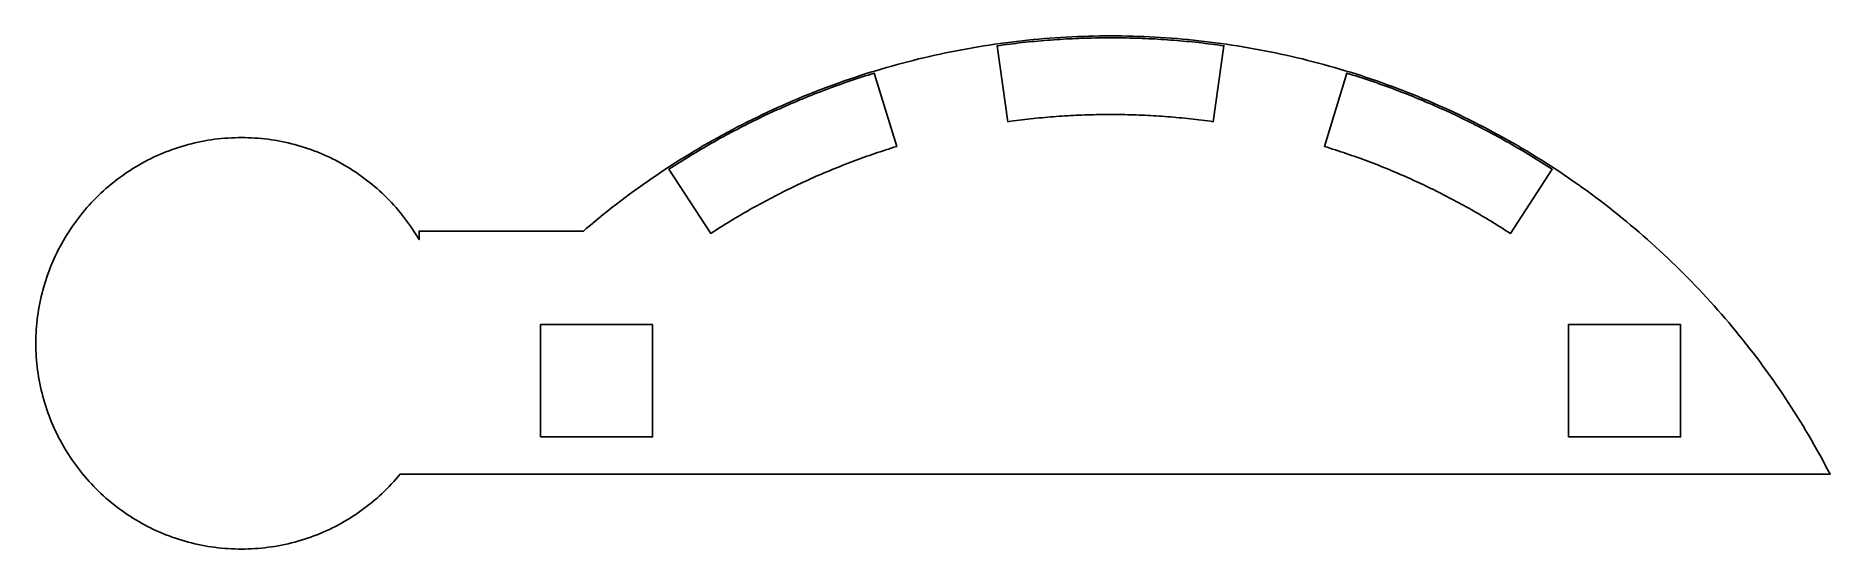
# Model space of a CAD drawing. Header units: millimetres. Extents: x 0 to 96, y 0 to 27.4.
import ezdxf

# ---------------------------------------------------------------- set-up
doc = ezdxf.new("R2010")
doc.units = ezdxf.units.MM
doc.layers.add('DESIGN_ONLY_CUT', color=7, linetype='Continuous')

msp = doc.modelspace()

# ---------------------------------------------------------------- linework, layer by layer
at = {"layer": 'DESIGN_ONLY_CUT'}
for points in [[(19.27, 3.747), (19.15, 3.613), (19.029, 3.48), (18.904, 3.35), (18.778, 3.222), (18.65, 3.096), (18.52, 2.971), (18.387, 2.85), (18.253, 2.73), (18.117, 2.612), (17.978, 2.497), (17.838, 2.384), (17.696, 2.273), (17.553, 2.165), (17.407, 2.059), (17.26, 1.955), (17.111, 1.854), (16.961, 1.755), (16.809, 1.659), (16.655, 1.565), (16.5, 1.474), (16.343, 1.385), (16.185, 1.299), (16.026, 1.215), (15.865, 1.134), (15.703, 1.056), (15.54, 0.98), (15.375, 0.908), (15.21, 0.837), (15.043, 0.77), (14.875, 0.705), (14.706, 0.643), (14.536, 0.584), (14.365, 0.527), (14.193, 0.474), (14.02, 0.423), (13.847, 0.375), (13.673, 0.33), (13.498, 0.287), (13.322, 0.248), (13.146, 0.211), (12.969, 0.178), (12.792, 0.147), (12.614, 0.119), (12.436, 0.094), (12.257, 0.072), (12.078, 0.053), (11.899, 0.037), (11.719, 0.024), (11.54, 0.013), (11.36, 0.006), (11.18, 0.001), (11, 0), (10.82, 0.001), (10.64, 0.006), (10.46, 0.013), (10.281, 0.024), (10.101, 0.037), (9.922, 0.053), (9.743, 0.072), (9.564, 0.094), (9.386, 0.119), (9.208, 0.147), (9.031, 0.178), (8.854, 0.211), (8.678, 0.248), (8.502, 0.287), (8.327, 0.33), (8.153, 0.375), (7.98, 0.423), (7.807, 0.474), (7.635, 0.527), (7.464, 0.584), (7.294, 0.643), (7.125, 0.705), (6.957, 0.77), (6.79, 0.837), (6.625, 0.908), (6.46, 0.98), (6.297, 1.056), (6.135, 1.134), (5.974, 1.215), (5.815, 1.299), (5.657, 1.385), (5.5, 1.474), (5.345, 1.565), (5.191, 1.659), (5.039, 1.755), (4.889, 1.854), (4.74, 1.955), (4.593, 2.059), (4.447, 2.165), (4.304, 2.273), (4.162, 2.384), (4.022, 2.497), (3.883, 2.612), (3.747, 2.73), (3.613, 2.85), (3.48, 2.971), (3.35, 3.096), (3.222, 3.222), (3.096, 3.35), (2.971, 3.48), (2.85, 3.613), (2.73, 3.747), (2.612, 3.883), (2.497, 4.022), (2.384, 4.162), (2.273, 4.304), (2.165, 4.447), (2.059, 4.593), (1.955, 4.74), (1.854, 4.889), (1.755, 5.039), (1.659, 5.191), (1.565, 5.345), (1.474, 5.5), (1.385, 5.657), (1.299, 5.815), (1.215, 5.974), (1.134, 6.135), (1.056, 6.297), (0.98, 6.46), (0.908, 6.625), (0.837, 6.79), (0.77, 6.957), (0.705, 7.125), (0.643, 7.294), (0.584, 7.464), (0.527, 7.635), (0.474, 7.807), (0.423, 7.98), (0.375, 8.153), (0.33, 8.327), (0.287, 8.502), (0.248, 8.678), (0.211, 8.854), (0.178, 9.031), (0.147, 9.208), (0.119, 9.386), (0.094, 9.564), (0.072, 9.743), (0.053, 9.922), (0.037, 10.101), (0.024, 10.281), (0.013, 10.46), (0.006, 10.64), (0.001, 10.82), (0, 11), (0.001, 11.18), (0.006, 11.36), (0.013, 11.54), (0.024, 11.719), (0.037, 11.899), (0.053, 12.078), (0.072, 12.257), (0.094, 12.436), (0.119, 12.614), (0.147, 12.792), (0.178, 12.969), (0.211, 13.146), (0.248, 13.322), (0.287, 13.498), (0.33, 13.673), (0.375, 13.847), (0.423, 14.02), (0.474, 14.193), (0.527, 14.365), (0.584, 14.536), (0.643, 14.706), (0.705, 14.875), (0.77, 15.043), (0.837, 15.21), (0.908, 15.375), (0.98, 15.54), (1.056, 15.703), (1.134, 15.865), (1.215, 16.026), (1.299, 16.185), (1.385, 16.343), (1.474, 16.5), (1.565, 16.655), (1.659, 16.809), (1.755, 16.961), (1.854, 17.111), (1.955, 17.26), (2.059, 17.407), (2.165, 17.553), (2.273, 17.696), (2.384, 17.838), (2.497, 17.978), (2.612, 18.117), (2.73, 18.253), (2.85, 18.387), (2.971, 18.52), (3.096, 18.65), (3.222, 18.778), (3.35, 18.904), (3.48, 19.029), (3.613, 19.15), (3.747, 19.27), (3.883, 19.388), (4.022, 19.503), (4.162, 19.616), (4.304, 19.727), (4.447, 19.835), (4.593, 19.941), (4.74, 20.045), (4.889, 20.146), (5.039, 20.245), (5.191, 20.341), (5.345, 20.435), (5.5, 20.526), (5.657, 20.615), (5.815, 20.701), (5.974, 20.785), (6.135, 20.866), (6.297, 20.944), (6.46, 21.02), (6.625, 21.092), (6.79, 21.163), (6.957, 21.23), (7.125, 21.295), (7.294, 21.357), (7.464, 21.416), (7.635, 21.473), (7.807, 21.526), (7.98, 21.577), (8.153, 21.625), (8.327, 21.67), (8.502, 21.713), (8.678, 21.752), (8.854, 21.789), (9.031, 21.822), (9.208, 21.853), (9.386, 21.881), (9.564, 21.906), (9.743, 21.928), (9.922, 21.947), (10.101, 21.963), (10.281, 21.976), (10.46, 21.987), (10.64, 21.994), (10.82, 21.999), (11, 22), (11.18, 21.999), (11.36, 21.994), (11.54, 21.987), (11.719, 21.976), (11.899, 21.963), (12.078, 21.947), (12.257, 21.928), (12.436, 21.906), (12.614, 21.881), (12.792, 21.853), (12.969, 21.822), (13.146, 21.789), (13.322, 21.752), (13.498, 21.713), (13.673, 21.67), (13.847, 21.625), (14.02, 21.577), (14.193, 21.526), (14.365, 21.473), (14.536, 21.416), (14.706, 21.357), (14.875, 21.295), (15.043, 21.23), (15.21, 21.163), (15.375, 21.092), (15.54, 21.02), (15.703, 20.944), (15.865, 20.866), (16.026, 20.785), (16.185, 20.701), (16.343, 20.615), (16.5, 20.526), (16.655, 20.435), (16.809, 20.341), (16.961, 20.245), (17.111, 20.146), (17.26, 20.045), (17.407, 19.941), (17.553, 19.835), (17.696, 19.727), (17.838, 19.616), (17.978, 19.503), (18.117, 19.388), (18.253, 19.27), (18.387, 19.15), (18.52, 19.029), (18.65, 18.904), (18.778, 18.778), (18.904, 18.65), (19.029, 18.52), (19.15, 18.387), (19.27, 18.253), (19.388, 18.117), (19.503, 17.978), (19.616, 17.838), (19.727, 17.696), (19.835, 17.553), (19.941, 17.407), (20.045, 17.26), (20.146, 17.111), (20.245, 16.961), (20.341, 16.809), (20.435, 16.655), (20.5, 16.545), (20.5, 17), (29, 17), (29.293, 17), (29.446, 17.131), (29.672, 17.322), (29.9, 17.511), (30.129, 17.699), (30.36, 17.885), (30.591, 18.07), (30.824, 18.253), (31.058, 18.435), (31.294, 18.615), (31.53, 18.793), (31.768, 18.97), (32.007, 19.145), (32.247, 19.318), (32.488, 19.49), (32.731, 19.66), (32.975, 19.828), (33.219, 19.995), (33.465, 20.16), (33.712, 20.324), (33.961, 20.486), (34.21, 20.646), (34.46, 20.804), (34.712, 20.961), (34.964, 21.115), (35.218, 21.269), (35.472, 21.42), (35.728, 21.57), (35.985, 21.718), (36.242, 21.864), (36.501, 22.008), (36.761, 22.151), (37.021, 22.292), (37.283, 22.431), (37.545, 22.568), (37.809, 22.704), (38.073, 22.837), (38.338, 22.969), (38.605, 23.099), (38.872, 23.227), (39.14, 23.354), (39.408, 23.478), (39.678, 23.601), (39.948, 23.722), (40.22, 23.841), (40.492, 23.958), (40.765, 24.074), (41.038, 24.187), (41.313, 24.299), (41.588, 24.408), (41.864, 24.516), (42.14, 24.622), (42.418, 24.726), (42.696, 24.828), (42.975, 24.928), (43.254, 25.027), (43.534, 25.123), (43.815, 25.218), (44.096, 25.31), (44.378, 25.401), (44.661, 25.49), (44.944, 25.576), (45.228, 25.661), (45.513, 25.744), (45.797, 25.825), (46.083, 25.904), (46.369, 25.981), (46.656, 26.056), (46.943, 26.129), (47.23, 26.201), (47.518, 26.27), (47.807, 26.337), (48.096, 26.402), (48.385, 26.466), (48.675, 26.527), (48.965, 26.586), (49.256, 26.643), (49.547, 26.699), (49.838, 26.752), (50.13, 26.804), (50.422, 26.853), (50.715, 26.9), (51.007, 26.946), (51.3, 26.989), (51.594, 27.03), (51.887, 27.07), (52.181, 27.107), (52.475, 27.143), (52.77, 27.176), (53.064, 27.207), (53.359, 27.237), (53.654, 27.264), (53.949, 27.289), (54.244, 27.312), (54.54, 27.334), (54.836, 27.353), (55.131, 27.37), (55.427, 27.385), (55.723, 27.398), (56.019, 27.409), (56.315, 27.419), (56.611, 27.426), (56.908, 27.431), (57.204, 27.434), (57.5, 27.435), (57.796, 27.434), (58.092, 27.431), (58.389, 27.426), (58.685, 27.419), (58.981, 27.409), (59.277, 27.398), (59.573, 27.385), (59.869, 27.37), (60.164, 27.353), (60.46, 27.334), (60.756, 27.312), (61.051, 27.289), (61.346, 27.264), (61.641, 27.237), (61.936, 27.207), (62.23, 27.176), (62.525, 27.143), (62.819, 27.107), (63.113, 27.07), (63.406, 27.03), (63.7, 26.989), (63.993, 26.946), (64.285, 26.9), (64.578, 26.853), (64.87, 26.804), (65.162, 26.752), (65.453, 26.699), (65.744, 26.643), (66.035, 26.586), (66.325, 26.527), (66.615, 26.466), (66.904, 26.402), (67.193, 26.337), (67.482, 26.27), (67.77, 26.201), (68.057, 26.129), (68.344, 26.056), (68.631, 25.981), (68.917, 25.904), (69.203, 25.825), (69.487, 25.744), (69.772, 25.661), (70.056, 25.576), (70.339, 25.49), (70.622, 25.401), (70.904, 25.31), (71.185, 25.218), (71.466, 25.123), (71.746, 25.027), (72.025, 24.928), (72.304, 24.828), (72.582, 24.726), (72.86, 24.622), (73.136, 24.516), (73.412, 24.408), (73.687, 24.299), (73.962, 24.187), (74.235, 24.074), (74.508, 23.958), (74.78, 23.841), (75.052, 23.722), (75.322, 23.601), (75.592, 23.478), (75.86, 23.354), (76.128, 23.227), (76.395, 23.099), (76.662, 22.969), (76.927, 22.837), (77.191, 22.704), (77.455, 22.568), (77.717, 22.431), (77.979, 22.292), (78.239, 22.151), (78.499, 22.008), (78.758, 21.864), (79.015, 21.718), (79.272, 21.57), (79.528, 21.42), (79.782, 21.269), (80.036, 21.115), (80.288, 20.961), (80.54, 20.804), (80.79, 20.646), (81.039, 20.486), (81.288, 20.324), (81.535, 20.16), (81.781, 19.995), (82.025, 19.828), (82.269, 19.66), (82.512, 19.49), (82.753, 19.318), (82.993, 19.145), (83.232, 18.97), (83.47, 18.793), (83.706, 18.615), (83.942, 18.435), (84.176, 18.253), (84.409, 18.07), (84.64, 17.885), (84.871, 17.699), (85.1, 17.511), (85.328, 17.322), (85.554, 17.131), (85.779, 16.938), (86.003, 16.744), (86.225, 16.549), (86.447, 16.352), (86.666, 16.153), (86.885, 15.953), (87.102, 15.751), (87.318, 15.548), (87.532, 15.344), (87.745, 15.138), (87.956, 14.93), (88.166, 14.721), (88.375, 14.511), (88.582, 14.299), (88.788, 14.086), (88.992, 13.872), (89.195, 13.656), (89.396, 13.438), (89.596, 13.22), (89.795, 13), (89.991, 12.778), (90.187, 12.555), (90.38, 12.331), (90.573, 12.106), (90.763, 11.879), (90.952, 11.651), (91.14, 11.422), (91.326, 11.191), (91.51, 10.96), (91.693, 10.727), (91.875, 10.492), (92.054, 10.257), (92.232, 10.02), (92.409, 9.782), (92.583, 9.543), (92.757, 9.302), (92.928, 9.061), (93.098, 8.818), (93.266, 8.574), (93.432, 8.329), (93.597, 8.083), (93.76, 7.836), (93.922, 7.587), (94.082, 7.338), (94.24, 7.087), (94.396, 6.836), (94.551, 6.583), (94.703, 6.329), (94.854, 6.074), (95.004, 5.819), (95.151, 5.562), (95.297, 5.304), (95.441, 5.045), (95.584, 4.785), (95.724, 4.524), (95.863, 4.263), (96, 4), (19.485, 4), (19.388, 3.883), (19.27, 3.747)], [(51.769, 26.953), (51.602, 26.931), (51.434, 26.907), (52.009, 22.848), (52.161, 22.869), (52.312, 22.89), (52.464, 22.909), (52.616, 22.929), (52.768, 22.948), (52.92, 22.966), (53.072, 22.983), (53.224, 23.001), (53.376, 23.017), (53.528, 23.033), (53.68, 23.048), (53.833, 23.063), (53.985, 23.077), (54.138, 23.09), (54.29, 23.103), (54.443, 23.115), (54.595, 23.127), (54.748, 23.138), (54.9, 23.148), (55.053, 23.158), (55.206, 23.167), (55.359, 23.176), (55.512, 23.184), (55.664, 23.192), (55.817, 23.199), (55.97, 23.205), (56.123, 23.211), (56.276, 23.216), (56.429, 23.22), (56.582, 23.224), (56.735, 23.227), (56.888, 23.23), (57.041, 23.232), (57.194, 23.234), (57.347, 23.234), (57.5, 23.235), (57.653, 23.234), (57.806, 23.234), (57.959, 23.232), (58.112, 23.23), (58.265, 23.227), (58.418, 23.224), (58.571, 23.22), (58.724, 23.216), (58.877, 23.211), (59.03, 23.205), (59.183, 23.199), (59.336, 23.192), (59.488, 23.184), (59.641, 23.176), (59.794, 23.167), (59.947, 23.158), (60.1, 23.148), (60.252, 23.138), (60.405, 23.127), (60.557, 23.115), (60.71, 23.103), (60.862, 23.09), (61.015, 23.077), (61.167, 23.063), (61.32, 23.048), (61.472, 23.033), (61.624, 23.017), (61.776, 23.001), (61.928, 22.983), (62.08, 22.966), (62.232, 22.948), (62.384, 22.929), (62.536, 22.909), (62.688, 22.89), (62.839, 22.869), (62.991, 22.848), (63.566, 26.907), (63.398, 26.931), (63.231, 26.953), (63.063, 26.975), (62.896, 26.997), (62.728, 27.018), (62.56, 27.038), (62.392, 27.057), (62.224, 27.076), (62.056, 27.094), (61.888, 27.112), (61.72, 27.128), (61.551, 27.145), (61.383, 27.16), (61.215, 27.175), (61.046, 27.189), (60.878, 27.203), (60.709, 27.216), (60.54, 27.228), (60.372, 27.239), (60.203, 27.25), (60.034, 27.26), (59.866, 27.27), (59.697, 27.279), (59.528, 27.287), (59.359, 27.295), (59.19, 27.302), (59.021, 27.308), (58.852, 27.314), (58.683, 27.319), (58.514, 27.323), (58.345, 27.327), (58.176, 27.329), (58.007, 27.332), (57.838, 27.333), (57.669, 27.334), (57.5, 27.335), (57.331, 27.334), (57.162, 27.333), (56.993, 27.332), (56.824, 27.329), (56.655, 27.327), (56.486, 27.323), (56.317, 27.319), (56.148, 27.314), (55.979, 27.308), (55.81, 27.302), (55.641, 27.295), (55.472, 27.287), (55.303, 27.279), (55.134, 27.27), (54.966, 27.26), (54.797, 27.25), (54.628, 27.239), (54.46, 27.228), (54.291, 27.216), (54.122, 27.203), (53.954, 27.189), (53.785, 27.175), (53.617, 27.16), (53.449, 27.145), (53.28, 27.128), (53.112, 27.112), (52.944, 27.094), (52.776, 27.076), (52.608, 27.057), (52.44, 27.038), (52.272, 27.018), (52.104, 26.997), (51.937, 26.975), (51.769, 26.953)], [(34.01, 20.398), (33.868, 20.306), (36.109, 16.873), (36.237, 16.956), (36.366, 17.039), (36.495, 17.121), (36.624, 17.203), (36.754, 17.285), (36.884, 17.365), (37.014, 17.446), (37.144, 17.526), (37.275, 17.605), (37.407, 17.684), (37.538, 17.762), (37.67, 17.84), (37.802, 17.917), (37.934, 17.994), (38.067, 18.07), (38.2, 18.146), (38.333, 18.221), (38.467, 18.296), (38.601, 18.37), (38.735, 18.443), (38.869, 18.517), (39.004, 18.589), (39.139, 18.661), (39.274, 18.733), (39.41, 18.804), (39.546, 18.874), (39.682, 18.944), (39.818, 19.013), (39.955, 19.082), (40.092, 19.151), (40.229, 19.218), (40.366, 19.286), (40.504, 19.352), (40.642, 19.419), (40.78, 19.484), (40.919, 19.549), (41.057, 19.614), (41.196, 19.678), (41.336, 19.741), (41.475, 19.804), (41.615, 19.867), (41.755, 19.928), (41.895, 19.99), (42.036, 20.05), (42.176, 20.111), (42.317, 20.17), (42.458, 20.229), (42.6, 20.288), (42.741, 20.346), (42.883, 20.403), (43.025, 20.46), (43.168, 20.516), (43.31, 20.572), (43.453, 20.627), (43.596, 20.682), (43.739, 20.736), (43.882, 20.79), (44.026, 20.843), (44.17, 20.895), (44.314, 20.947), (44.458, 20.998), (44.602, 21.049), (44.747, 21.099), (44.891, 21.148), (45.036, 21.197), (45.182, 21.246), (45.327, 21.294), (45.472, 21.341), (45.618, 21.388), (45.764, 21.434), (45.91, 21.48), (46.056, 21.525), (44.858, 25.445), (44.696, 25.396), (44.535, 25.345), (44.374, 25.294), (44.213, 25.243), (44.052, 25.19), (43.891, 25.138), (43.731, 25.084), (43.571, 25.03), (43.411, 24.975), (43.251, 24.92), (43.092, 24.864), (42.932, 24.807), (42.773, 24.75), (42.614, 24.692), (42.456, 24.633), (42.297, 24.574), (42.139, 24.515), (41.981, 24.454), (41.824, 24.393), (41.666, 24.332), (41.509, 24.269), (41.352, 24.207), (41.195, 24.143), (41.039, 24.079), (40.883, 24.014), (40.727, 23.949), (40.571, 23.883), (40.416, 23.817), (40.261, 23.75), (40.106, 23.682), (39.951, 23.614), (39.797, 23.545), (39.643, 23.475), (39.489, 23.405), (39.335, 23.335), (39.182, 23.263), (39.029, 23.191), (38.876, 23.119), (38.724, 23.046), (38.572, 22.972), (38.42, 22.898), (38.268, 22.823), (38.117, 22.747), (37.966, 22.671), (37.815, 22.595), (37.665, 22.517), (37.515, 22.439), (37.365, 22.361), (37.216, 22.282), (37.067, 22.202), (36.918, 22.122), (36.769, 22.042), (36.621, 21.96), (36.473, 21.878), (36.326, 21.796), (36.178, 21.713), (36.031, 21.629), (35.885, 21.545), (35.739, 21.46), (35.593, 21.375), (35.447, 21.289), (35.302, 21.202), (35.157, 21.115), (35.012, 21.028), (34.868, 20.939), (34.724, 20.851), (34.581, 20.761), (34.438, 20.671), (34.295, 20.581), (34.152, 20.49), (34.01, 20.398)], [(70.465, 25.345), (70.304, 25.396), (70.142, 25.445), (68.944, 21.525), (69.09, 21.48), (69.236, 21.434), (69.382, 21.388), (69.528, 21.341), (69.673, 21.294), (69.818, 21.246), (69.964, 21.197), (70.109, 21.148), (70.253, 21.099), (70.398, 21.049), (70.542, 20.998), (70.686, 20.947), (70.83, 20.895), (70.974, 20.843), (71.118, 20.79), (71.261, 20.736), (71.404, 20.682), (71.547, 20.627), (71.69, 20.572), (71.832, 20.516), (71.975, 20.46), (72.117, 20.403), (72.259, 20.346), (72.4, 20.288), (72.542, 20.229), (72.683, 20.17), (72.824, 20.111), (72.964, 20.05), (73.105, 19.99), (73.245, 19.928), (73.385, 19.867), (73.525, 19.804), (73.664, 19.741), (73.804, 19.678), (73.943, 19.614), (74.081, 19.549), (74.22, 19.484), (74.358, 19.419), (74.496, 19.352), (74.634, 19.286), (74.771, 19.218), (74.908, 19.151), (75.045, 19.082), (75.182, 19.013), (75.318, 18.944), (75.454, 18.874), (75.59, 18.804), (75.726, 18.733), (75.861, 18.661), (75.996, 18.589), (76.131, 18.517), (76.265, 18.443), (76.399, 18.37), (76.533, 18.296), (76.667, 18.221), (76.8, 18.146), (76.933, 18.07), (77.066, 17.994), (77.198, 17.917), (77.33, 17.84), (77.462, 17.762), (77.593, 17.684), (77.725, 17.605), (77.856, 17.526), (77.986, 17.446), (78.116, 17.365), (78.246, 17.285), (78.376, 17.203), (78.505, 17.121), (78.634, 17.039), (78.763, 16.956), (78.891, 16.873), (81.132, 20.306), (80.99, 20.398), (80.848, 20.49), (80.705, 20.581), (80.562, 20.671), (80.419, 20.761), (80.276, 20.851), (80.132, 20.939), (79.988, 21.028), (79.843, 21.115), (79.698, 21.202), (79.553, 21.289), (79.407, 21.375), (79.261, 21.46), (79.115, 21.545), (78.969, 21.629), (78.822, 21.713), (78.674, 21.796), (78.527, 21.878), (78.379, 21.96), (78.231, 22.042), (78.082, 22.122), (77.933, 22.202), (77.784, 22.282), (77.635, 22.361), (77.485, 22.439), (77.335, 22.517), (77.185, 22.595), (77.034, 22.671), (76.883, 22.747), (76.732, 22.823), (76.58, 22.898), (76.428, 22.972), (76.276, 23.046), (76.124, 23.119), (75.971, 23.191), (75.818, 23.263), (75.665, 23.335), (75.511, 23.405), (75.357, 23.475), (75.203, 23.545), (75.049, 23.614), (74.894, 23.682), (74.739, 23.75), (74.584, 23.817), (74.429, 23.883), (74.273, 23.949), (74.117, 24.014), (73.961, 24.079), (73.805, 24.143), (73.648, 24.207), (73.491, 24.269), (73.334, 24.332), (73.176, 24.393), (73.019, 24.454), (72.861, 24.515), (72.703, 24.574), (72.544, 24.633), (72.386, 24.692), (72.227, 24.75), (72.068, 24.807), (71.908, 24.864), (71.749, 24.92), (71.589, 24.975), (71.429, 25.03), (71.269, 25.084), (71.109, 25.138), (70.948, 25.19), (70.787, 25.243), (70.626, 25.294), (70.465, 25.345)], [(27, 6), (33, 6), (33, 12), (27, 12), (27, 6)], [(82, 6), (88, 6), (88, 12), (82, 12), (82, 6)]]:
    msp.add_lwpolyline(points, close=True, dxfattribs=at)

doc.saveas('drawing.dxf')
